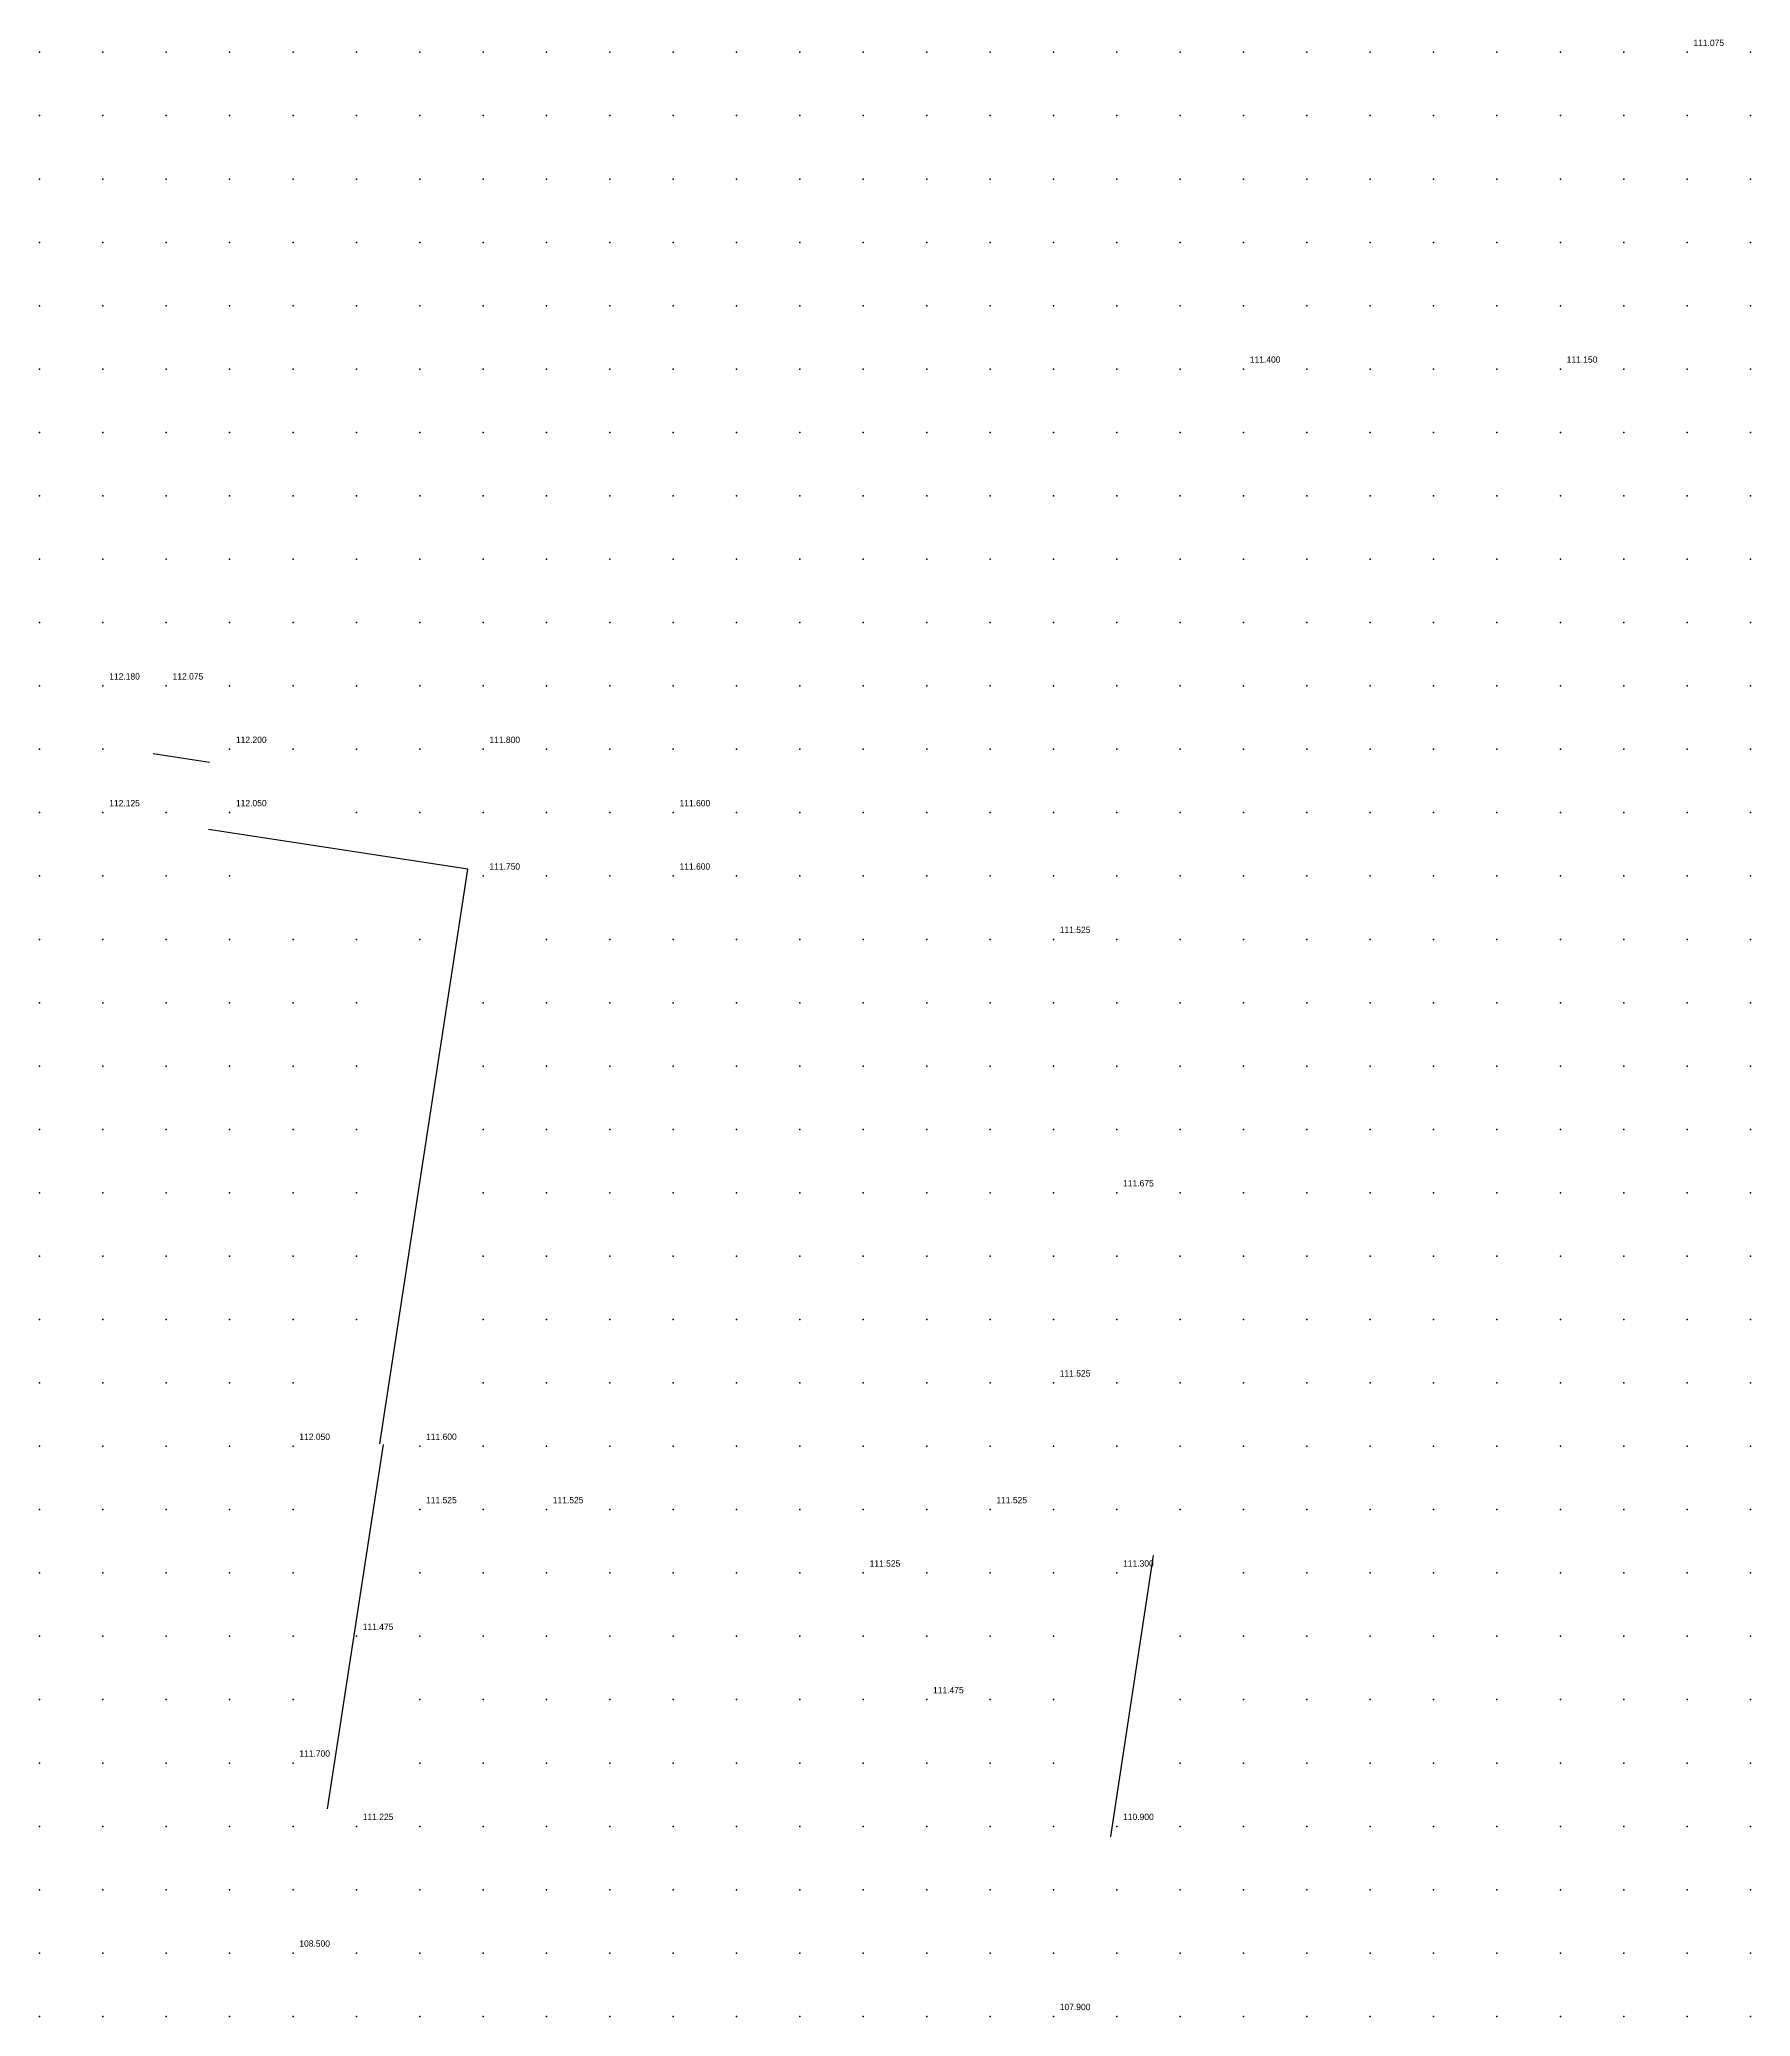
# Model space of a CAD drawing. Header units: metres. Extents: x 287878 to 288137, y 62805 to 63074.
# Drawn here: x 288080 to 288107, y 62805 to 62836.2 of the extents above; entities that cross this region are included whole.
import ezdxf

# ---------------------------------------------------------------- set-up
doc = ezdxf.new("R2010")
doc.units = ezdxf.units.M
for name, color, linetype in [('BARRIERS', 1, 'Continuous'), ('SURVEY_INTERP', 8, 'Continuous'), ('SURVEY_REAL', 3, 'Continuous')]:
    doc.layers.add(name, color=color, linetype=linetype)

msp = doc.modelspace()

# ---------------------------------------------------------------- linework, layer by layer
at = {"layer": 'BARRIERS'}
for p, q in [((288082.683, 62824.793), (288081.793, 62824.929)), ((288086.759, 62823.108), (288082.667, 62823.733)), ((288085.372, 62814.036), (288086.759, 62823.108)), ((288085.421, 62814.028), (288084.539, 62808.277)), ((288096.904, 62807.841), (288097.582, 62812.277)), ((288096.903, 62807.841), (288096.904, 62807.841))]:
    msp.add_line(p, q, dxfattribs=at)
at = {"layer": 'SURVEY_INTERP'}
for p in [(288080, 62836, 113.852), (288081, 62836, 113.815), (288082, 62836, 113.773), (288083, 62836, 113.721), (288084, 62836, 113.655), (288085, 62836, 113.565), (288086, 62836, 113.445), (288087, 62836, 113.308), (288088, 62836, 113.221), (288089, 62836, 113.223), (288090, 62836, 113.234), (288091, 62836, 113.176), (288092, 62836, 113.035), (288093, 62836, 112.845), (288094, 62836, 112.722), (288095, 62836, 112.746), (288096, 62836, 112.793), (288097, 62836, 112.755), (288098, 62836, 112.644), (288099, 62836, 112.552), (288100, 62836, 112.524), (288101, 62836, 112.444), (288102, 62836, 112.223), (288103, 62836, 112.028), (288104, 62836, 112.017), (288105, 62836, 111.62), (288107, 62836, 111.532), (288080, 62835, 113.784), (288081, 62835, 113.75), (288082, 62835, 113.711), (288083, 62835, 113.667), (288084, 62835, 113.615), (288085, 62835, 113.551), (288086, 62835, 113.477), (288087, 62835, 113.402), (288088, 62835, 113.345), (288089, 62835, 113.312), (288090, 62835, 113.279), (288091, 62835, 113.221), (288092, 62835, 113.131), (288093, 62835, 113.028), (288094, 62835, 112.947), (288095, 62835, 112.904), (288096, 62835, 112.866), (288097, 62835, 112.801), (288098, 62835, 112.718), (288099, 62835, 112.643), (288100, 62835, 112.581), (288101, 62835, 112.497), (288102, 62835, 112.372), (288103, 62835, 112.248), (288104, 62835, 112.113), (288105, 62835, 111.826), (288106, 62835, 111.565), (288107, 62835, 111.715), (288080, 62834, 113.701), (288081, 62834, 113.669), (288082, 62834, 113.635), (288083, 62834, 113.599), (288084, 62834, 113.559), (288085, 62834, 113.514), (288086, 62834, 113.465), (288087, 62834, 113.417), (288088, 62834, 113.373), (288089, 62834, 113.334), (288090, 62834, 113.293), (288091, 62834, 113.241), (288092, 62834, 113.175), (288093, 62834, 113.102), (288094, 62834, 113.03), (288095, 62834, 112.959), (288096, 62834, 112.878), (288097, 62834, 112.777), (288098, 62834, 112.67), (288099, 62834, 112.587), (288100, 62834, 112.538), (288101, 62834, 112.485), (288102, 62834, 112.399), (288103, 62834, 112.291), (288104, 62834, 112.177), (288105, 62834, 112.055), (288106, 62834, 111.965), (288107, 62834, 111.949), (288080, 62833, 113.601), (288081, 62833, 113.572), (288082, 62833, 113.542), (288083, 62833, 113.513), (288084, 62833, 113.483), (288085, 62833, 113.451), (288086, 62833, 113.418), (288087, 62833, 113.383), (288088, 62833, 113.348), (288089, 62833, 113.313), (288090, 62833, 113.276), (288091, 62833, 113.231), (288092, 62833, 113.179), (288093, 62833, 113.117), (288094, 62833, 113.045), (288095, 62833, 112.956), (288096, 62833, 112.836), (288097, 62833, 112.67), (288098, 62833, 112.477), (288099, 62833, 112.355), (288100, 62833, 112.369), (288101, 62833, 112.392), (288102, 62833, 112.321), (288103, 62833, 112.175), (288104, 62833, 112.061), (288105, 62833, 112.052), (288106, 62833, 112.062), (288107, 62833, 112.02), (288080, 62832, 113.483), (288081, 62832, 113.455), (288082, 62832, 113.43), (288083, 62832, 113.408), (288084, 62832, 113.387), (288085, 62832, 113.365), (288086, 62832, 113.342), (288087, 62832, 113.316), (288088, 62832, 113.29), (288089, 62832, 113.262), (288090, 62832, 113.231), (288091, 62832, 113.196), (288092, 62832, 113.153), (288093, 62832, 113.099), (288094, 62832, 113.027), (288095, 62832, 112.926), (288096, 62832, 112.767), (288097, 62832, 112.506), (288098, 62832, 112.113), (288099, 62832, 111.844), (288100, 62832, 112.05), (288101, 62832, 112.253), (288102, 62832, 112.183), (288103, 62832, 111.867), (288104, 62832, 111.608), (288105, 62832, 111.808), (288106, 62832, 112.006), (288107, 62832, 111.957), (288080, 62831, 113.346), (288081, 62831, 113.316), (288082, 62831, 113.294), (288083, 62831, 113.279), (288084, 62831, 113.269), (288085, 62831, 113.257), (288086, 62831, 113.242), (288087, 62831, 113.224), (288088, 62831, 113.204), (288089, 62831, 113.183), (288090, 62831, 113.161), (288091, 62831, 113.136), (288092, 62831, 113.104), (288093, 62831, 113.06), (288094, 62831, 112.995), (288095, 62831, 112.893), (288096, 62831, 112.721), (288097, 62831, 112.405), (288098, 62831, 111.847), (288100, 62831, 111.813), (288101, 62831, 112.176), (288102, 62831, 112.102), (288103, 62831, 111.615), (288105, 62831, 111.583), (288106, 62831, 111.96), (288107, 62831, 111.907), (288080, 62830, 113.185), (288081, 62830, 113.148), (288082, 62830, 113.128), (288083, 62830, 113.125), (288084, 62830, 113.129), (288085, 62830, 113.129), (288086, 62830, 113.12), (288087, 62830, 113.106), (288088, 62830, 113.091), (288089, 62830, 113.078), (288090, 62830, 113.066), (288091, 62830, 113.052), (288092, 62830, 113.034), (288093, 62830, 113.005), (288094, 62830, 112.955), (288095, 62830, 112.871), (288096, 62830, 112.725), (288097, 62830, 112.473), (288098, 62830, 112.086), (288099, 62830, 111.824), (288100, 62830, 112.03), (288101, 62830, 112.246), (288102, 62830, 112.183), (288103, 62830, 111.858), (288104, 62830, 111.597), (288105, 62830, 111.814), (288106, 62830, 112.049), (288107, 62830, 112.003), (288080, 62829, 113), (288081, 62829, 112.943), (288082, 62829, 112.922), (288083, 62829, 112.941), (288084, 62829, 112.97), (288085, 62829, 112.984), (288086, 62829, 112.976), (288087, 62829, 112.96), (288088, 62829, 112.948), (288089, 62829, 112.942), (288090, 62829, 112.941), (288091, 62829, 112.943), (288092, 62829, 112.943), (288093, 62829, 112.933), (288094, 62829, 112.906), (288095, 62829, 112.85), (288096, 62829, 112.755), (288097, 62829, 112.607), (288098, 62829, 112.426), (288099, 62829, 112.315), (288100, 62829, 112.348), (288101, 62829, 112.401), (288102, 62829, 112.354), (288103, 62829, 112.216), (288104, 62829, 112.117), (288105, 62829, 112.162), (288106, 62829, 112.23), (288107, 62829, 112.195), (288080, 62828, 112.787), (288081, 62828, 112.685), (288082, 62828, 112.663), (288083, 62828, 112.724), (288084, 62828, 112.8), (288085, 62828, 112.828), (288086, 62828, 112.807), (288087, 62828, 112.776), (288088, 62828, 112.765), (288089, 62828, 112.77), (288090, 62828, 112.782), (288091, 62828, 112.802), (288092, 62828, 112.826), (288093, 62828, 112.842), (288094, 62828, 112.841), (288095, 62828, 112.817), (288096, 62828, 112.769), (288097, 62828, 112.697), (288098, 62828, 112.619), (288099, 62828, 112.566), (288100, 62828, 112.554), (288101, 62828, 112.551), (288102, 62828, 112.519), (288103, 62828, 112.461), (288104, 62828, 112.417), (288105, 62828, 112.413), (288106, 62828, 112.418), (288107, 62828, 112.391), (288080, 62827, 112.559), (288081, 62827, 112.385), (288082, 62827, 112.349), (288083, 62827, 112.488), (288084, 62827, 112.644), (288085, 62827, 112.674), (288086, 62827, 112.598), (288087, 62827, 112.522), (288088, 62827, 112.528), (288089, 62827, 112.557), (288090, 62827, 112.578), (288091, 62827, 112.62), (288092, 62827, 112.679), (288093, 62827, 112.73), (288094, 62827, 112.757), (288095, 62827, 112.76), (288096, 62827, 112.745), (288097, 62827, 112.72), (288098, 62827, 112.694), (288099, 62827, 112.676), (288100, 62827, 112.667), (288101, 62827, 112.66), (288102, 62827, 112.644), (288103, 62827, 112.619), (288104, 62827, 112.597), (288105, 62827, 112.585), (288106, 62827, 112.576), (288107, 62827, 112.558), (288080, 62826, 112.415), (288083, 62826, 112.341), (288084, 62826, 112.548), (288085, 62826, 112.54), (288086, 62826, 112.329), (288087, 62826, 112.135), (288088, 62826, 112.245), (288089, 62826, 112.314), (288090, 62826, 112.309), (288091, 62826, 112.381), (288092, 62826, 112.503), (288093, 62826, 112.601), (288094, 62826, 112.654), (288095, 62826, 112.671), (288096, 62826, 112.674), (288097, 62826, 112.68), (288098, 62826, 112.692), (288099, 62826, 112.706), (288100, 62826, 112.718), (288101, 62826, 112.726), (288102, 62826, 112.727), (288103, 62826, 112.722), (288104, 62826, 112.715), (288105, 62826, 112.708), (288106, 62826, 112.701), (288107, 62826, 112.691), (288080, 62825, 112.431), (288081, 62825, 112.294), (288084, 62825, 112.533), (288085, 62825, 112.469), (288086, 62825, 112.14), (288088, 62825, 112.058), (288089, 62825, 112.064), (288090, 62825, 111.929), (288091, 62825, 112.083), (288092, 62825, 112.317), (288093, 62825, 112.471), (288094, 62825, 112.535), (288095, 62825, 112.541), (288096, 62825, 112.54), (288097, 62825, 112.571), (288098, 62825, 112.626), (288099, 62825, 112.681), (288100, 62825, 112.724), (288101, 62825, 112.755), (288102, 62825, 112.775), (288103, 62825, 112.786), (288104, 62825, 112.793), (288105, 62825, 112.796), (288106, 62825, 112.796), (288107, 62825, 112.794), (288080, 62824, 112.393), (288082, 62824, 112.347), (288085, 62824, 112.494), (288086, 62824, 112.276), (288087, 62824, 112.088), (288088, 62824, 112.099), (288089, 62824, 111.883), (288091, 62824, 111.874), (288092, 62824, 112.187), (288093, 62824, 112.368), (288094, 62824, 112.406), (288095, 62824, 112.345), (288096, 62824, 112.297), (288097, 62824, 112.369), (288098, 62824, 112.502), (288099, 62824, 112.616), (288100, 62824, 112.698), (288101, 62824, 112.755), (288102, 62824, 112.795), (288103, 62824, 112.823), (288104, 62824, 112.843), (288105, 62824, 112.857), (288106, 62824, 112.867), (288107, 62824, 112.873), (288080, 62823, 112.523), (288081, 62823, 112.385), (288082, 62823, 112.476), (288083, 62823, 112.58), (288088, 62823, 112.167), (288089, 62823, 111.878), (288091, 62823, 111.865), (288092, 62823, 112.161), (288093, 62823, 112.312), (288094, 62823, 112.28), (288095, 62823, 112.06), (288096, 62823, 111.872), (288097, 62823, 112.063), (288098, 62823, 112.345), (288099, 62823, 112.534), (288100, 62823, 112.654), (288101, 62823, 112.736), (288102, 62823, 112.795), (288103, 62823, 112.84), (288104, 62823, 112.873), (288105, 62823, 112.899), (288106, 62823, 112.918), (288107, 62823, 112.933), (288080, 62822, 112.688), (288081, 62822, 112.628), (288082, 62822, 112.633), (288083, 62822, 112.656), (288084, 62822, 112.652), (288085, 62822, 112.609), (288086, 62822, 112.529), (288088, 62822, 112.274), (288089, 62822, 112.056), (288090, 62822, 111.903), (288091, 62822, 112.037), (288092, 62822, 112.225), (288093, 62822, 112.302), (288094, 62822, 112.208), (288095, 62822, 111.862), (288097, 62822, 111.857), (288098, 62822, 112.243), (288099, 62822, 112.466), (288100, 62822, 112.606), (288101, 62822, 112.706), (288102, 62822, 112.782), (288103, 62822, 112.841), (288104, 62822, 112.888), (288105, 62822, 112.925), (288106, 62822, 112.954), (288107, 62822, 112.978), (288080, 62821, 112.784), (288081, 62821, 112.742), (288082, 62821, 112.718), (288083, 62821, 112.702), (288084, 62821, 112.677), (288085, 62821, 112.634), (288087, 62821, 112.492), (288088, 62821, 112.392), (288089, 62821, 112.281), (288090, 62821, 112.218), (288091, 62821, 112.25), (288092, 62821, 112.313), (288093, 62821, 112.323), (288094, 62821, 112.232), (288095, 62821, 112.015), (288096, 62821, 111.845), (288097, 62821, 112.006), (288098, 62821, 112.24), (288099, 62821, 112.418), (288100, 62821, 112.558), (288101, 62821, 112.67), (288102, 62821, 112.76), (288103, 62821, 112.832), (288104, 62821, 112.891), (288105, 62821, 112.939), (288106, 62821, 112.978), (288107, 62821, 113.011), (288080, 62820, 112.819), (288081, 62820, 112.777), (288082, 62820, 112.741), (288083, 62820, 112.707), (288084, 62820, 112.67), (288085, 62820, 112.627), (288087, 62820, 112.522), (288088, 62820, 112.462), (288089, 62820, 112.406), (288090, 62820, 112.371), (288091, 62820, 112.365), (288092, 62820, 112.367), (288093, 62820, 112.343), (288094, 62820, 112.273), (288095, 62820, 112.167), (288096, 62820, 112.09), (288097, 62820, 112.103), (288098, 62820, 112.206), (288099, 62820, 112.356), (288100, 62820, 112.503), (288101, 62820, 112.628), (288102, 62820, 112.731), (288103, 62820, 112.816), (288104, 62820, 112.886), (288105, 62820, 112.944), (288106, 62820, 112.993), (288107, 62820, 113.034), (288080, 62819, 112.806), (288081, 62819, 112.761), (288082, 62819, 112.717), (288083, 62819, 112.672), (288084, 62819, 112.626), (288085, 62819, 112.581), (288087, 62819, 112.502), (288088, 62819, 112.469), (288089, 62819, 112.439), (288090, 62819, 112.416), (288091, 62819, 112.398), (288092, 62819, 112.375), (288093, 62819, 112.334), (288094, 62819, 112.265), (288095, 62819, 112.162), (288096, 62819, 112.015), (288097, 62819, 111.907), (288098, 62819, 112.043), (288099, 62819, 112.26), (288100, 62819, 112.44), (288101, 62819, 112.583), (288102, 62819, 112.699), (288103, 62819, 112.795), (288104, 62819, 112.876), (288105, 62819, 112.943), (288106, 62819, 113.001), (288107, 62819, 113.05), (288080, 62818, 112.752), (288081, 62818, 112.706), (288082, 62818, 112.655), (288083, 62818, 112.598), (288084, 62818, 112.541), (288085, 62818, 112.492), (288087, 62818, 112.431), (288088, 62818, 112.417), (288089, 62818, 112.406), (288090, 62818, 112.394), (288091, 62818, 112.375), (288092, 62818, 112.343), (288093, 62818, 112.292), (288094, 62818, 112.214), (288095, 62818, 112.098), (288096, 62818, 111.889), (288098, 62818, 111.903), (288099, 62818, 112.186), (288100, 62818, 112.387), (288101, 62818, 112.541), (288102, 62818, 112.667), (288103, 62818, 112.772), (288104, 62818, 112.862), (288105, 62818, 112.938), (288106, 62818, 113.004), (288107, 62818, 113.06), (288080, 62817, 112.663), (288081, 62817, 112.622), (288082, 62817, 112.564), (288083, 62817, 112.491), (288084, 62817, 112.417), (288085, 62817, 112.355), (288087, 62817, 112.305), (288088, 62817, 112.314), (288089, 62817, 112.326), (288090, 62817, 112.33), (288091, 62817, 112.316), (288092, 62817, 112.28), (288093, 62817, 112.219), (288094, 62817, 112.133), (288095, 62817, 112.025), (288096, 62817, 111.919), (288097, 62817, 111.858), (288098, 62817, 111.98), (288099, 62817, 112.177), (288100, 62817, 112.355), (288101, 62817, 112.506), (288102, 62817, 112.636), (288103, 62817, 112.749), (288104, 62817, 112.846), (288105, 62817, 112.931), (288106, 62817, 113.004), (288107, 62817, 113.067), (288080, 62816, 112.533), (288081, 62816, 112.519), (288082, 62816, 112.457), (288083, 62816, 112.358), (288084, 62816, 112.26), (288085, 62816, 112.176), (288087, 62816, 112.126), (288088, 62816, 112.168), (288089, 62816, 112.21), (288090, 62816, 112.238), (288091, 62816, 112.234), (288092, 62816, 112.196), (288093, 62816, 112.125), (288094, 62816, 112.02), (288095, 62816, 111.872), (288096, 62816, 111.763), (288097, 62816, 111.861), (288098, 62816, 112.011), (288099, 62816, 112.169), (288100, 62816, 112.326), (288101, 62816, 112.473), (288102, 62816, 112.607), (288103, 62816, 112.726), (288104, 62816, 112.83), (288105, 62816, 112.922), (288106, 62816, 113.002), (288107, 62816, 113.072), (288080, 62815, 112.361), (288081, 62815, 112.417), (288082, 62815, 112.355), (288083, 62815, 112.22), (288084, 62815, 112.106), (288087, 62815, 111.91), (288088, 62815, 111.989), (288089, 62815, 112.066), (288090, 62815, 112.13), (288091, 62815, 112.14), (288092, 62815, 112.095), (288093, 62815, 112.015), (288094, 62815, 111.904), (288095, 62815, 111.732), (288097, 62815, 111.74), (288098, 62815, 111.957), (288099, 62815, 112.126), (288100, 62815, 112.286), (288101, 62815, 112.438), (288102, 62815, 112.578), (288103, 62815, 112.703), (288104, 62815, 112.815), (288105, 62815, 112.913), (288106, 62815, 112.999), (288107, 62815, 113.075), (288080, 62814, 112.239), (288081, 62814, 112.35), (288082, 62814, 112.287), (288083, 62814, 112.136), (288087, 62814, 111.747), (288088, 62814, 111.767), (288089, 62814, 111.891), (288090, 62814, 112.024), (288091, 62814, 112.045), (288092, 62814, 111.977), (288093, 62814, 111.886), (288094, 62814, 111.783), (288095, 62814, 111.684), (288096, 62814, 111.673), (288097, 62814, 111.749), (288098, 62814, 111.886), (288099, 62814, 112.058), (288100, 62814, 112.235), (288101, 62814, 112.401), (288102, 62814, 112.55), (288103, 62814, 112.683), (288104, 62814, 112.801), (288105, 62814, 112.905), (288106, 62814, 112.997), (288107, 62814, 113.078), (288080, 62813, 112.296), (288081, 62813, 112.325), (288082, 62813, 112.257), (288083, 62813, 112.138), (288084, 62813, 112.03), (288087, 62813, 111.687), (288089, 62813, 111.766), (288090, 62813, 111.958), (288091, 62813, 111.961), (288092, 62813, 111.831), (288093, 62813, 111.712), (288094, 62813, 111.675), (288096, 62813, 111.626), (288097, 62813, 111.584), (288098, 62813, 111.729), (288099, 62813, 111.968), (288100, 62813, 112.182), (288101, 62813, 112.366), (288102, 62813, 112.526), (288103, 62813, 112.666), (288104, 62813, 112.79), (288105, 62813, 112.899), (288106, 62813, 112.996), (288107, 62813, 113.082), (288080, 62812, 112.34), (288081, 62812, 112.302), (288082, 62812, 112.225), (288083, 62812, 112.127), (288084, 62812, 112.021), (288086, 62812, 111.756), (288087, 62812, 111.776), (288088, 62812, 111.747), (288089, 62812, 111.853), (288090, 62812, 111.954), (288091, 62812, 111.914), (288092, 62812, 111.722), (288094, 62812, 111.653), (288095, 62812, 111.645), (288096, 62812, 111.563), (288099, 62812, 111.906), (288100, 62812, 112.148), (288101, 62812, 112.342), (288102, 62812, 112.508), (288103, 62812, 112.654), (288104, 62812, 112.782), (288105, 62812, 112.896), (288106, 62812, 112.997), (288107, 62812, 113.087), (288080, 62811, 112.31), (288081, 62811, 112.246), (288082, 62811, 112.153), (288083, 62811, 112.053), (288084, 62811, 111.976), (288086, 62811, 111.902), (288087, 62811, 111.903), (288088, 62811, 111.92), (288089, 62811, 111.96), (288090, 62811, 111.981), (288091, 62811, 111.918), (288092, 62811, 111.774), (288093, 62811, 111.655), (288094, 62811, 111.627), (288095, 62811, 111.667), (288096, 62811, 111.64), (288098, 62811, 111.694), (288099, 62811, 111.931), (288100, 62811, 112.146), (288101, 62811, 112.333), (288102, 62811, 112.499), (288103, 62811, 112.647), (288104, 62811, 112.779), (288105, 62811, 112.897), (288106, 62811, 113.001), (288107, 62811, 113.095), (288080, 62810, 112.231), (288081, 62810, 112.151), (288082, 62810, 112.029), (288083, 62810, 111.891), (288084, 62810, 111.81), (288086, 62810, 111.904), (288087, 62810, 111.949), (288088, 62810, 111.987), (288089, 62810, 112.013), (288090, 62810, 112.006), (288091, 62810, 111.942), (288092, 62810, 111.819), (288093, 62810, 111.644), (288095, 62810, 111.615), (288096, 62810, 111.701), (288098, 62810, 111.824), (288099, 62810, 111.978), (288100, 62810, 112.155), (288101, 62810, 112.331), (288102, 62810, 112.495), (288103, 62810, 112.645), (288104, 62810, 112.78), (288105, 62810, 112.901), (288106, 62810, 113.008), (288107, 62810, 113.105), (288080, 62809, 112.119), (288081, 62809, 112.022), (288082, 62809, 111.868), (288083, 62809, 111.731), (288086, 62809, 111.804), (288087, 62809, 111.911), (288088, 62809, 111.989), (288089, 62809, 112.029), (288090, 62809, 112.022), (288091, 62809, 111.962), (288092, 62809, 111.85), (288093, 62809, 111.702), (288094, 62809, 111.601), (288095, 62809, 111.626), (288096, 62809, 111.662), (288098, 62809, 111.817), (288099, 62809, 111.967), (288100, 62809, 112.142), (288101, 62809, 112.32), (288102, 62809, 112.489), (288103, 62809, 112.644), (288104, 62809, 112.784), (288105, 62809, 112.908), (288106, 62809, 113.019), (288107, 62809, 113.117), (288080, 62808, 111.988), (288081, 62808, 111.862), (288082, 62808, 111.628), (288083, 62808, 111.432), (288084, 62808, 111.421), (288086, 62808, 111.592), (288087, 62808, 111.805), (288088, 62808, 111.952), (288089, 62808, 112.023), (288090, 62808, 112.028), (288091, 62808, 111.973), (288092, 62808, 111.865), (288093, 62808, 111.728), (288094, 62808, 111.596), (288095, 62808, 111.476), (288096, 62808, 111.403), (288098, 62808, 111.638), (288099, 62808, 111.862), (288100, 62808, 112.086), (288101, 62808, 112.293), (288102, 62808, 112.48), (288103, 62808, 112.645), (288104, 62808, 112.791), (288105, 62808, 112.92), (288106, 62808, 113.033), (288107, 62808, 113.134), (288080, 62807, 111.863), (288081, 62807, 111.685), (288082, 62807, 111.242), (288083, 62807, 110.492), (288084, 62807, 109.902), (288085, 62807, 110.48), (288086, 62807, 111.215), (288087, 62807, 111.661), (288088, 62807, 111.902), (288089, 62807, 112.012), (288090, 62807, 112.03), (288091, 62807, 111.97), (288092, 62807, 111.837), (288093, 62807, 111.624), (288094, 62807, 111.306), (288095, 62807, 110.884), (288096, 62807, 110.612), (288097, 62807, 110.799), (288098, 62807, 111.238), (288099, 62807, 111.656), (288100, 62807, 111.989), (288101, 62807, 112.254), (288102, 62807, 112.469), (288103, 62807, 112.649), (288104, 62807, 112.803), (288105, 62807, 112.936), (288106, 62807, 113.052), (288107, 62807, 113.154), (288080, 62806, 111.792), (288081, 62806, 111.575), (288082, 62806, 110.954), (288083, 62806, 109.669), (288085, 62806, 109.657), (288086, 62806, 110.926), (288087, 62806, 111.568), (288088, 62806, 111.878), (288089, 62806, 112.014), (288090, 62806, 112.038), (288091, 62806, 111.965), (288092, 62806, 111.784), (288093, 62806, 111.44), (288094, 62806, 110.797), (288095, 62806, 109.747), (288096, 62806, 109.02), (288097, 62806, 109.655), (288098, 62806, 110.679), (288099, 62806, 111.411), (288100, 62806, 111.889), (288101, 62806, 112.219), (288102, 62806, 112.466), (288103, 62806, 112.661), (288104, 62806, 112.822), (288105, 62806, 112.958), (288106, 62806, 113.076), (288107, 62806, 113.179), (288080, 62805, 111.815), (288081, 62805, 111.616), (288082, 62805, 111.086), (288083, 62805, 110.183), (288084, 62805, 109.559), (288085, 62805, 110.166), (288086, 62805, 111.059), (288087, 62805, 111.619), (288088, 62805, 111.914), (288089, 62805, 112.046), (288090, 62805, 112.065), (288091, 62805, 111.979), (288092, 62805, 111.76), (288093, 62805, 111.321), (288094, 62805, 110.452), (288095, 62805, 108.957), (288097, 62805, 108.901), (288098, 62805, 110.338), (288099, 62805, 111.275), (288100, 62805, 111.844), (288101, 62805, 112.217), (288102, 62805, 112.483), (288103, 62805, 112.687), (288104, 62805, 112.851), (288105, 62805, 112.988), (288106, 62805, 113.106), (288107, 62805, 113.208)]:
    msp.add_point(p, dxfattribs=at)
at = {"layer": 'SURVEY_REAL'}
for p in [(288106, 62836, 111.075), (288099, 62831, 111.4), (288104, 62831, 111.15), (288081, 62826, 112.18), (288082, 62826, 112.075), (288083, 62825, 112.2), (288087, 62825, 111.8), (288081, 62824, 112.125), (288083, 62824, 112.05), (288090, 62824, 111.6), (288087, 62823, 111.75), (288090, 62823, 111.6), (288096, 62822, 111.525), (288097, 62818, 111.675), (288096, 62815, 111.525), (288084, 62814, 112.05), (288086, 62814, 111.6), (288086, 62813, 111.525), (288088, 62813, 111.525), (288095, 62813, 111.525), (288093, 62812, 111.525), (288097, 62812, 111.3), (288085, 62811, 111.475), (288094, 62810, 111.475), (288084, 62809, 111.7), (288085, 62808, 111.225), (288097, 62808, 110.9), (288084, 62806, 108.5), (288096, 62805, 107.9)]:
    msp.add_point(p, dxfattribs=at)

# ---------------------------------------------------------------- texts
for s, p in [('111.075', (288106.1, 62836.1, 111.075)), ('111.400', (288099.1, 62831.1, 111.4)), ('111.150', (288104.1, 62831.1, 111.15)), ('112.180', (288081.1, 62826.1, 112.18)), ('112.075', (288082.1, 62826.1, 112.075)), ('112.200', (288083.1, 62825.1, 112.2)), ('111.800', (288087.1, 62825.1, 111.8)), ('112.125', (288081.1, 62824.1, 112.125)), ('112.050', (288083.1, 62824.1, 112.05)), ('111.600', (288090.1, 62824.1, 111.6)), ('111.750', (288087.1, 62823.1, 111.75)), ('111.600', (288090.1, 62823.1, 111.6)), ('111.525', (288096.1, 62822.1, 111.525)), ('111.675', (288097.1, 62818.1, 111.675)), ('111.525', (288096.1, 62815.1, 111.525)), ('112.050', (288084.1, 62814.1, 112.05)), ('111.600', (288086.1, 62814.1, 111.6)), ('111.525', (288086.1, 62813.1, 111.525)), ('111.525', (288088.1, 62813.1, 111.525)), ('111.525', (288095.1, 62813.1, 111.525)), ('111.525', (288093.1, 62812.1, 111.525)), ('111.300', (288097.1, 62812.1, 111.3)), ('111.475', (288085.1, 62811.1, 111.475)), ('111.475', (288094.1, 62810.1, 111.475)), ('111.700', (288084.1, 62809.1, 111.7)), ('111.225', (288085.1, 62808.1, 111.225)), ('110.900', (288097.1, 62808.1, 110.9)), ('108.500', (288084.1, 62806.1, 108.5)), ('107.900', (288096.1, 62805.1, 107.9))]:
    msp.add_text(s, height=0.1, dxfattribs=at).set_placement(p)

doc.saveas('drawing.dxf')
